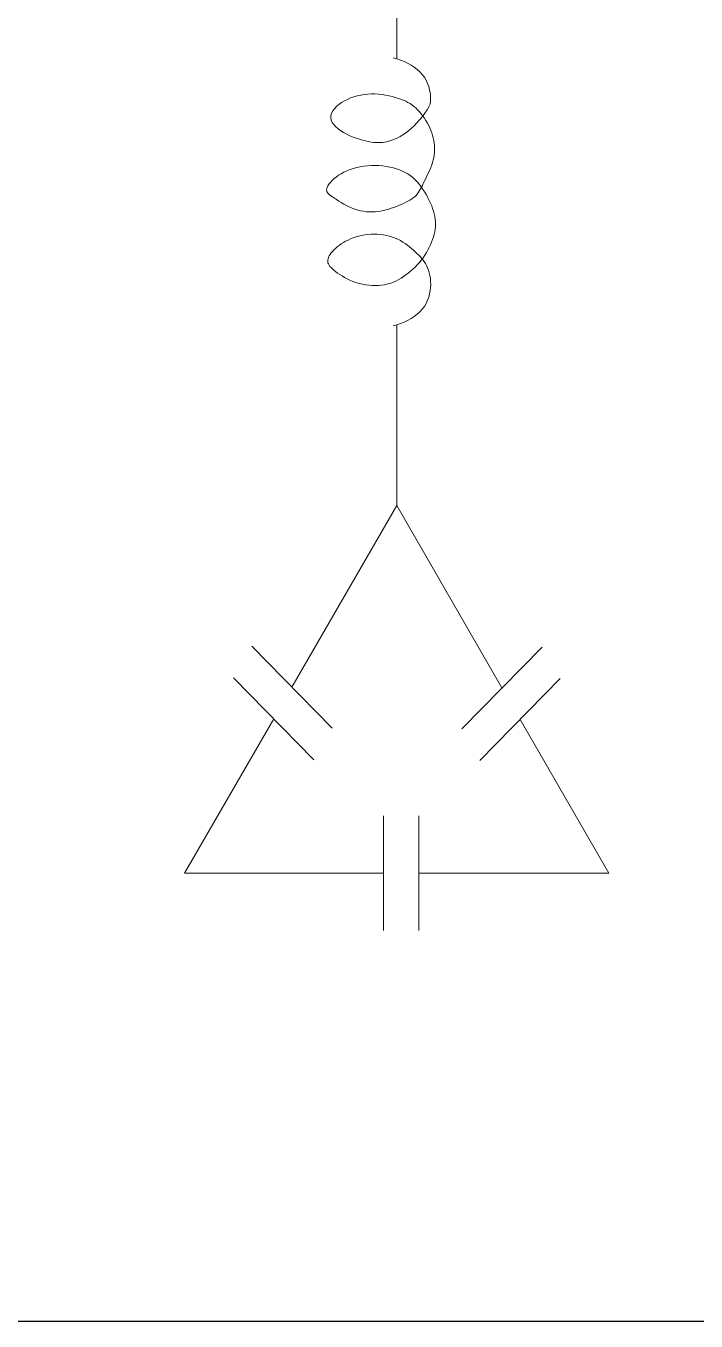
# Model space of a CAD drawing. Extents: x -5343388 to 7033982, y -486386 to 188356.
# Drawn here: x 345648 to 346600, y -412454 to -410616 of the extents above; entities that cross this region are included whole.
import ezdxf

# ---------------------------------------------------------------- set-up
doc = ezdxf.new("R2010")
doc.units = 0
doc.header["$MEASUREMENT"] = 0
doc.layers.add('wire', color=3, linetype='Continuous')
doc.layers.add('Wire Hatch', color=7, linetype='Continuous', lineweight=15)

msp = doc.modelspace()

# ---------------------------------------------------------------- linework, layer by layer
at = {"layer": 'wire'}
msp.add_line((336764.14967, -412453.57823), (348410.2823, -412453.57823), dxfattribs=at)
at = {"layer": 'Wire Hatch'}
for p, q in [((346174.7489, -410662.74337), (346174.7489, -410413.68431)), ((346174.7489, -410662.74337), (346169.51689, -410661.19329)), ((346179.9948, -410664.54937), (346174.7489, -410662.74337)), ((346185.18353, -410666.61799), (346179.9948, -410664.54937)), ((346190.24402, -410668.9559), (346185.18353, -410666.61799)), ((346195.1052, -410671.56977), (346190.24402, -410668.9559)), ((346199.69603, -410674.46629), (346195.1052, -410671.56977)), ((346203.94544, -410677.65212), (346199.69603, -410674.46629)), ((346207.78236, -410681.13394), (346203.94544, -410677.65212)), ((346211.15084, -410684.90917), (346207.78236, -410681.13394)), ((346214.05538, -410688.9381), (346211.15084, -410684.90917)), ((346216.51559, -410693.17178), (346214.05538, -410688.9381)), ((346218.55105, -410697.56124), (346216.51559, -410693.17178)), ((346220.18139, -410702.05753), (346218.55105, -410697.56124)), ((346221.42619, -410706.61169), (346220.18139, -410702.05753)), ((346100.58328, -410722.38414), (346104.86604, -410720.16827)), ((346104.86604, -410720.16827), (346109.33503, -410718.22391)), ((346109.33503, -410718.22391), (346113.96738, -410716.55551)), ((346113.96738, -410716.55551), (346118.74021, -410715.16753)), ((346118.74021, -410715.16753), (346123.63067, -410714.06441)), ((346123.63067, -410714.06441), (346128.61588, -410713.25061)), ((346128.61588, -410713.25061), (346133.67296, -410712.73058)), ((346133.67296, -410712.73058), (346138.77905, -410712.50877)), ((346138.77905, -410712.50877), (346143.90801, -410712.58333)), ((346143.90801, -410712.58333), (346149.02064, -410712.92717)), ((346149.02064, -410712.92717), (346154.07446, -410713.50692)), ((346154.07446, -410713.50692), (346159.02699, -410714.28919)), ((346159.02699, -410714.28919), (346163.83577, -410715.2406)), ((346163.83577, -410715.2406), (346168.45831, -410716.32776)), ((346168.45831, -410716.32776), (346172.85216, -410717.5173)), ((346172.85216, -410717.5173), (346176.97482, -410718.77583)), ((346176.97482, -410718.77583), (346180.7969, -410720.07999)), ((346180.7969, -410720.07999), (346184.34127, -410721.44646)), ((346184.34127, -410721.44646), (346187.64387, -410722.90195)), ((346222.30507, -410711.17474), (346221.42619, -410706.61169)), ((346222.30507, -410711.17474), (346222.57596, -410713.33528)), ((346222.57596, -410713.33528), (346222.76979, -410715.07153)), ((346222.78099, -410721.45845), (346222.59438, -410723.83684)), ((346222.76979, -410715.07153), (346222.88689, -410716.56774)), ((346222.89216, -410719.57696), (346222.78099, -410721.45845)), ((346222.88689, -410716.56774), (346222.92757, -410718.00813)), ((346222.92757, -410718.00813), (346222.89216, -410719.57696)), ((346082.35382, -410739.93628), (346084.08026, -410736.68851)), ((346084.08026, -410736.68851), (346086.44619, -410733.51949)), ((346086.44619, -410733.51949), (346089.36554, -410730.46688)), ((346089.36554, -410730.46688), (346092.75222, -410727.56835)), ((346092.75222, -410727.56835), (346096.52016, -410724.86155)), ((346096.52016, -410724.86155), (346100.58328, -410722.38414)), ((346187.64387, -410722.90195), (346190.74063, -410724.47316)), ((346190.74063, -410724.47316), (346193.6675, -410726.18681)), ((346193.6675, -410726.18681), (346196.46041, -410728.0696)), ((346196.46041, -410728.0696), (346199.15531, -410730.14824)), ((346199.15531, -410730.14824), (346201.78813, -410732.44942)), ((346201.78813, -410732.44942), (346204.38556, -410734.9906)), ((346204.38556, -410734.9906), (346206.93724, -410737.75209)), ((346206.93724, -410737.75209), (346209.42358, -410740.70499)), ((346214.79003, -410739.7448), (346211.31732, -410744.38176)), ((346217.88843, -410735.12707), (346214.79003, -410739.7448)), ((346220.52805, -410730.6108), (346217.88843, -410735.12707)), ((346222.33264, -410726.89637), (346220.52805, -410730.6108)), ((346222.59438, -410723.83684), (346222.33264, -410726.89637)), ((346081.16373, -410746.51739), (346081.35295, -410743.22512)), ((346081.84211, -410749.77773), (346081.16373, -410746.51739)), ((346081.35295, -410743.22512), (346082.35382, -410739.93628)), ((346083.3235, -410752.98003), (346081.84211, -410749.77773)), ((346085.51317, -410756.1005), (346083.3235, -410752.98003)), ((346088.3164, -410759.11536), (346085.51317, -410756.1005)), ((346199.49794, -410757.58562), (346195.37261, -410761.47709)), ((346203.58681, -410753.38442), (346199.49794, -410757.58562)), ((346207.55476, -410748.95571), (346203.58681, -410753.38442)), ((346211.31732, -410744.38176), (346207.55476, -410748.95571)), ((346209.42358, -410740.70499), (346211.82497, -410743.82034)), ((346211.82497, -410743.82034), (346214.12182, -410747.06923)), ((346214.12182, -410747.06923), (346216.29451, -410750.42272)), ((346216.29451, -410750.42272), (346218.32344, -410753.85187)), ((346218.32344, -410753.85187), (346220.18901, -410757.32776)), ((346220.18901, -410757.32776), (346221.87462, -410760.82554)), ((346091.63847, -410762.00081), (346088.3164, -410759.11536)), ((346095.38465, -410764.73306), (346091.63847, -410762.00081)), ((346099.46023, -410767.28832), (346095.38465, -410764.73306)), ((346103.77047, -410769.6428), (346099.46023, -410767.28832)), ((346108.22713, -410771.77728), (346103.77047, -410769.6428)), ((346112.76787, -410773.69076), (346108.22713, -410771.77728)), ((346117.33681, -410775.38686), (346112.76787, -410773.69076)), ((346121.87807, -410776.86914), (346117.33681, -410775.38686)), ((346172.80451, -410776.28664), (346169.49277, -410777.57864)), ((346176.24372, -410774.72616), (346172.80451, -410776.28664)), ((346179.81141, -410772.85607), (346176.24372, -410774.72616)), ((346183.50856, -410770.63521), (346179.81141, -410772.85607)), ((346187.33619, -410768.02244), (346183.50856, -410770.63521)), ((346191.29529, -410764.97659), (346187.33619, -410768.02244)), ((346195.37261, -410761.47709), (346191.29529, -410764.97659)), ((346221.87462, -410760.82554), (346223.37562, -410764.33666)), ((346223.37562, -410764.33666), (346224.6904, -410767.85669)), ((346224.6904, -410767.85669), (346225.81731, -410771.38117)), ((346225.81731, -410771.38117), (346226.75473, -410774.90565)), ((346226.75473, -410774.90565), (346227.50101, -410778.42568)), ((346126.33579, -410778.14121), (346121.87807, -410776.86914)), ((346130.65409, -410779.20665), (346126.33579, -410778.14121)), ((346134.77711, -410780.06904), (346130.65409, -410779.20665)), ((346138.64895, -410780.73198), (346134.77711, -410780.06904)), ((346142.23207, -410781.19951), (346138.64895, -410780.73198)), ((346145.56208, -410781.47753), (346142.23207, -410781.19951)), ((346148.69294, -410781.57239), (346145.56208, -410781.47753)), ((346151.67858, -410781.49046), (346148.69294, -410781.57239)), ((346154.57293, -410781.23808), (346151.67858, -410781.49046)), ((346157.42995, -410780.82161), (346154.57293, -410781.23808)), ((346160.30356, -410780.24741), (346157.42995, -410780.82161)), ((346163.2477, -410779.52184), (346160.30356, -410780.24741)), ((346166.3075, -410778.64332), (346163.2477, -410779.52184)), ((346169.49277, -410777.57864), (346166.3075, -410778.64332)), ((346227.50101, -410778.42568), (346228.05453, -410781.93681)), ((346228.05453, -410781.93681), (346228.41365, -410785.43458)), ((346228.54869, -410792.38414), (346228.33033, -410795.84334)), ((346228.41365, -410785.43458), (346228.57755, -410788.91604)), ((346228.57755, -410788.91604), (346228.54869, -410792.38414)), ((346224.51043, -410813.16159), (346223.22914, -410816.65602)), ((346225.62727, -410809.68013), (346224.51043, -410813.16159)), ((346226.57095, -410806.21203), (346225.62727, -410809.68013)), ((346227.33819, -410802.75283), (346226.57095, -410806.21203)), ((346227.92575, -410799.29808), (346227.33819, -410802.75283)), ((346228.33033, -410795.84334), (346227.92575, -410799.29808)), ((346085.72187, -410832.86782), (346088.81292, -410830.38006)), ((346088.81292, -410830.38006), (346092.21925, -410827.97464)), ((346092.21925, -410827.97464), (346095.91445, -410825.69015)), ((346095.91445, -410825.69015), (346099.87757, -410823.55031)), ((346099.87757, -410823.55031), (346104.08899, -410821.57516)), ((346104.08899, -410821.57516), (346108.52912, -410819.78473)), ((346108.52912, -410819.78473), (346113.17835, -410818.19905)), ((346113.17835, -410818.19905), (346118.01707, -410816.83814)), ((346118.01707, -410816.83814), (346123.02569, -410815.72205)), ((346123.02569, -410815.72205), (346128.1846, -410814.87078)), ((346128.1846, -410814.87078), (346133.4693, -410814.2992)), ((346133.4693, -410814.2992), (346138.83568, -410814.00135)), ((346138.83568, -410814.00135), (346144.23473, -410813.96611)), ((346144.23473, -410813.96611), (346149.61745, -410814.18236)), ((346149.61745, -410814.18236), (346154.93482, -410814.63896)), ((346154.93482, -410814.63896), (346160.13784, -410815.32479)), ((346160.13784, -410815.32479), (346165.1775, -410816.22872)), ((346165.1775, -410816.22872), (346170.00479, -410817.33963)), ((346170.00479, -410817.33963), (346174.58159, -410818.64972)), ((346174.58159, -410818.64972), (346178.91336, -410820.16455)), ((346178.91336, -410820.16455), (346183.01642, -410821.89304)), ((346183.01642, -410821.89304), (346186.90711, -410823.84408)), ((346186.90711, -410823.84408), (346190.60178, -410826.02657)), ((346190.60178, -410826.02657), (346194.11674, -410828.44942)), ((346194.11674, -410828.44942), (346197.46834, -410831.12152)), ((346197.46834, -410831.12152), (346200.67292, -410834.05179)), ((346217.12383, -410830.32219), (346215.53216, -410833.53844)), ((346218.7253, -410827.00135), (346217.12383, -410830.32219)), ((346220.30064, -410823.60038), (346218.7253, -410827.00135)), ((346221.8139, -410820.14378), (346220.30064, -410823.60038)), ((346223.22914, -410816.65602), (346221.8139, -410820.14378)), ((346075.23606, -410849.05105), (346075.35177, -410847.15565)), ((346075.60226, -410850.78176), (346075.23606, -410849.05105)), ((346075.35177, -410847.15565), (346075.96791, -410845.06181)), ((346075.96791, -410845.06181), (346077.06596, -410842.7966)), ((346077.06596, -410842.7966), (346078.61816, -410840.40231)), ((346078.61816, -410840.40231), (346080.59672, -410837.92123)), ((346080.59672, -410837.92123), (346082.97388, -410835.39563)), ((346082.97388, -410835.39563), (346085.72187, -410832.86782)), ((346200.67292, -410834.05179), (346203.74301, -410837.24096)), ((346203.74301, -410837.24096), (346206.67586, -410840.65713)), ((346207.29445, -410849.67197), (346205.91406, -410851.8552)), ((346206.67586, -410840.65713), (346209.46497, -410844.26025)), ((346208.59643, -410847.36411), (346207.29445, -410849.67197)), ((346209.86901, -410844.91826), (346208.59643, -410847.36411)), ((346209.46497, -410844.26025), (346212.10378, -410848.01025)), ((346211.16119, -410842.32108), (346209.86901, -410844.91826)), ((346212.52198, -410839.55921), (346211.16119, -410842.32108)), ((346212.10378, -410848.01025), (346214.58576, -410851.86707)), ((346213.98623, -410836.6256), (346212.52198, -410839.55921)), ((346215.53216, -410833.53844), (346213.98623, -410836.6256)), ((346076.4226, -410852.39675), (346075.60226, -410850.78176)), ((346077.66931, -410853.94497), (346076.4226, -410852.39675)), ((346079.31462, -410855.47538), (346077.66931, -410853.94497)), ((346081.33075, -410857.03695), (346079.31462, -410855.47538)), ((346083.68994, -410858.67864), (346081.33075, -410857.03695)), ((346086.36442, -410860.44942), (346083.68994, -410858.67864)), ((346089.32559, -410862.38042), (346086.36442, -410860.44942)), ((346092.54161, -410864.43161), (346089.32559, -410862.38042)), ((346095.9798, -410866.54511), (346092.54161, -410864.43161)), ((346099.60748, -410868.66307), (346095.9798, -410866.54511)), ((346184.52206, -410867.77879), (346181.2181, -410869.26173)), ((346187.69859, -410866.25134), (346184.52206, -410867.77879)), ((346190.72321, -410864.67494), (346187.69859, -410866.25134)), ((346193.57139, -410863.04511), (346190.72321, -410864.67494)), ((346196.21864, -410861.35743), (346193.57139, -410863.04511)), ((346198.64045, -410859.60743), (346196.21864, -410861.35743)), ((346200.81233, -410857.79066), (346198.64045, -410859.60743)), ((346202.72201, -410855.9012), (346200.81233, -410857.79066)), ((346204.40625, -410853.92716), (346202.72201, -410855.9012)), ((346205.91406, -410851.8552), (346204.40625, -410853.92716)), ((346214.58576, -410851.86707), (346216.90438, -410855.79066)), ((346216.90438, -410855.79066), (346219.05311, -410859.74096)), ((346219.05311, -410859.74096), (346221.02541, -410863.6779)), ((346221.02541, -410863.6779), (346222.81475, -410867.56885)), ((346222.81475, -410867.56885), (346224.41459, -410871.41084)), ((346103.39199, -410870.72761), (346099.60748, -410868.66307)), ((346107.30065, -410872.68087), (346103.39199, -410870.72761)), ((346111.30079, -410874.46499), (346107.30065, -410872.68087)), ((346115.35975, -410876.02212), (346111.30079, -410874.46499)), ((346119.44865, -410877.30587), (346115.35975, -410876.02212)), ((346123.55389, -410878.31588), (346119.44865, -410877.30587)), ((346127.66566, -410879.06329), (346123.55389, -410878.31588)), ((346131.77417, -410879.55921), (346127.66566, -410879.06329)), ((346135.86961, -410879.81477), (346131.77417, -410879.55921)), ((346139.94218, -410879.84111), (346135.86961, -410879.81477)), ((346143.98207, -410879.64934), (346139.94218, -410879.84111)), ((346147.97949, -410879.2506), (346143.98207, -410879.64934)), ((346151.92573, -410878.6575), (346147.97949, -410879.2506)), ((346155.81642, -410877.88858), (346151.92573, -410878.6575)), ((346159.6483, -410876.96388), (346155.81642, -410877.88858)), ((346163.41811, -410875.90342), (346159.6483, -410876.96388)), ((346167.12257, -410874.72723), (346163.41811, -410875.90342)), ((346170.75842, -410873.45535), (346167.12257, -410874.72723)), ((346174.3224, -410872.1078), (346170.75842, -410873.45535)), ((346177.81122, -410870.70461), (346174.3224, -410872.1078)), ((346181.2181, -410869.26173), (346177.81122, -410870.70461)), ((346224.41459, -410871.41084), (346225.8184, -410875.20832)), ((346225.8184, -410875.20832), (346227.01964, -410878.96574)), ((346227.01964, -410878.96574), (346228.01178, -410882.68755)), ((346228.01178, -410882.68755), (346228.78829, -410886.3782)), ((346228.78829, -410886.3782), (346229.34262, -410890.04214)), ((346229.26639, -410904.5299), (346228.69245, -410908.14081)), ((346229.62469, -410900.92122), (346229.26639, -410904.5299)), ((346229.34262, -410890.04214), (346229.66825, -410893.68384)), ((346229.76082, -410897.30809), (346229.62469, -410900.92122)), ((346229.66825, -410893.68384), (346229.76082, -410897.30809)), ((346095.94821, -410925.39897), (346099.02483, -410923.44348)), ((346099.02483, -410923.44348), (346102.29094, -410921.57701)), ((346102.29094, -410921.57701), (346105.74002, -410919.81736)), ((346105.74002, -410919.81736), (346109.36552, -410918.18235)), ((346109.36552, -410918.18235), (346113.15874, -410916.68903)), ((346113.15874, -410916.68903), (346117.10226, -410915.35149)), ((346117.10226, -410915.35149), (346121.17646, -410914.18309)), ((346121.17646, -410914.18309), (346125.36174, -410913.19719)), ((346125.36174, -410913.19719), (346129.63851, -410912.40713)), ((346129.63851, -410912.40713), (346133.98716, -410911.82627)), ((346133.98716, -410911.82627), (346138.38808, -410911.46796)), ((346138.38808, -410911.46796), (346142.82167, -410911.34556)), ((346142.82167, -410911.34556), (346147.26724, -410911.46907)), ((346147.26724, -410911.46907), (346151.69975, -410911.83517)), ((346151.69975, -410911.83517), (346156.09304, -410912.43717)), ((346156.09304, -410912.43717), (346160.421, -410913.2684)), ((346160.421, -410913.2684), (346164.65747, -410914.32219)), ((346164.65747, -410914.32219), (346168.77632, -410915.59185)), ((346168.77632, -410915.59185), (346172.75142, -410917.0707)), ((346172.75142, -410917.0707), (346176.55662, -410918.75208)), ((346176.55662, -410918.75208), (346180.17205, -410920.62486)), ((346180.17205, -410920.62486), (346183.60288, -410922.66009)), ((346183.60288, -410922.66009), (346186.86056, -410924.82441)), ((346224.37103, -410922.74021), (346222.81611, -410926.45794)), ((346225.74217, -410919.05364), (346224.37103, -410922.74021)), ((346226.9238, -410915.396), (346225.74217, -410919.05364)), ((346227.90941, -410911.76061), (346226.9238, -410915.396)), ((346228.69245, -410908.14081), (346227.90941, -410911.76061)), ((346079.02846, -410942.20609), (346080.30349, -410940.12448)), ((346080.30349, -410940.12448), (346081.84479, -410938.01618)), ((346081.84479, -410938.01618), (346083.63767, -410935.89006)), ((346083.63767, -410935.89006), (346085.66742, -410933.75505)), ((346085.66742, -410933.75505), (346087.9207, -410931.62152)), ((346087.9207, -410931.62152), (346090.38961, -410929.50579)), ((346090.38961, -410929.50579), (346093.06763, -410927.42567)), ((346093.06763, -410927.42567), (346095.94821, -410925.39897)), ((346186.86056, -410924.82441), (346189.9565, -410927.08443)), ((346189.9565, -410927.08443), (346192.90216, -410929.40676)), ((346192.90216, -410929.40676), (346195.70896, -410931.75802)), ((346195.70896, -410931.75802), (346198.38833, -410934.10483)), ((346198.38833, -410934.10483), (346200.95173, -410936.4138)), ((346200.95173, -410936.4138), (346203.40785, -410938.66417)), ((346203.40785, -410938.66417), (346205.75451, -410940.88561)), ((346205.75451, -410940.88561), (346207.98683, -410943.1204)), ((346214.79949, -410941.28435), (346212.35426, -410944.87968)), ((346217.06992, -410937.62449), (346214.79949, -410941.28435)), ((346219.16393, -410933.92011), (346217.06992, -410937.62449)), ((346221.07987, -410930.19125), (346219.16393, -410933.92011)), ((346222.81611, -410926.45794), (346221.07987, -410930.19125)), ((346076.88518, -410950.08739), (346076.94807, -410948.20164)), ((346077.15853, -410951.90713), (346076.88518, -410950.08739)), ((346076.94807, -410948.20164), (346077.33605, -410946.25356)), ((346077.76514, -410953.6779), (346077.15853, -410951.90713)), ((346077.33605, -410946.25356), (346078.03442, -410944.25208)), ((346078.69848, -410955.42196), (346077.76514, -410953.6779)), ((346078.03442, -410944.25208), (346079.02846, -410942.20609)), ((346079.95199, -410957.16158), (346078.69848, -410955.42196)), ((346081.51916, -410958.91899), (346079.95199, -410957.16158)), ((346083.39344, -410960.71647), (346081.51916, -410958.91899)), ((346200.89509, -410958.22982), (346197.68834, -410961.23724)), ((346203.99077, -410955.07997), (346200.89509, -410958.22982)), ((346206.94595, -410951.79659), (346203.99077, -410955.07997)), ((346209.73587, -410948.39043), (346206.94595, -410951.79659)), ((346207.98683, -410943.1204), (346210.09989, -410945.41083)), ((346212.35426, -410944.87968), (346209.73587, -410948.39043)), ((346210.09989, -410945.41083), (346212.0888, -410947.79919)), ((346212.0888, -410947.79919), (346213.94866, -410950.32775)), ((346213.94866, -410950.32775), (346215.67455, -410953.0388)), ((346215.67455, -410953.0388), (346217.2616, -410955.97463)), ((346217.2616, -410955.97463), (346218.70189, -410959.16677)), ((346218.70189, -410959.16677), (346219.97555, -410962.60371)), ((346085.56831, -410962.57626), (346083.39344, -410960.71647)), ((346088.03723, -410964.52063), (346085.56831, -410962.57626)), ((346090.7923, -410966.56068), (346088.03723, -410964.52063)), ((346093.82018, -410968.66306), (346090.7923, -410966.56068)), ((346097.10616, -410970.78324), (346093.82018, -410968.66306)), ((346100.63556, -410972.87671), (346097.10616, -410970.78324)), ((346104.39366, -410974.89896), (346100.63556, -410972.87671)), ((346108.36576, -410976.80549), (346104.39366, -410974.89896)), ((346112.53716, -410978.55178), (346108.36576, -410976.80549)), ((346116.89316, -410980.09332), (346112.53716, -410978.55178)), ((346174.50699, -410977.56217), (346171.24769, -410979.13079)), ((346177.74996, -410975.79325), (346174.50699, -410977.56217)), ((346181.01744, -410973.82626), (346177.74996, -410975.79325)), ((346184.33855, -410971.66454), (346181.01744, -410973.82626)), ((346187.6956, -410969.31588), (346184.33855, -410971.66454)), ((346191.05918, -410966.78917), (346187.6956, -410969.31588)), ((346194.3999, -410964.09333), (346191.05918, -410966.78917)), ((346197.68834, -410961.23724), (346194.3999, -410964.09333)), ((346219.97555, -410962.60371), (346221.05972, -410966.26321)), ((346221.05972, -410966.26321), (346221.93152, -410970.123)), ((346221.93152, -410970.123), (346222.56808, -410974.16083)), ((346222.56808, -410974.16083), (346222.94653, -410978.35445)), ((346222.94653, -410978.35445), (346223.044, -410982.6816)), ((346121.41251, -410981.39377), (346116.89316, -410980.09332)), ((346126.04785, -410982.44941), (346121.41251, -410981.39377)), ((346130.74527, -410983.26469), (346126.04785, -410982.44941)), ((346135.45086, -410983.84407), (346130.74527, -410983.26469)), ((346140.11071, -410984.19199), (346135.45086, -410983.84407)), ((346144.67091, -410984.31291), (346140.11071, -410984.19199)), ((346149.07754, -410984.21128), (346144.67091, -410984.31291)), ((346153.27672, -410983.89154), (346149.07754, -410984.21128)), ((346157.2303, -410983.35779), (346153.27672, -410983.89154)), ((346160.96335, -410982.61261), (346157.2303, -410983.35779)), ((346164.51671, -410981.65824), (346160.96335, -410982.61261)), ((346167.93121, -410980.49689), (346164.51671, -410981.65824)), ((346171.24769, -410979.13079), (346167.93121, -410980.49689)), ((346221.42619, -410996.20608), (346220.18139, -411000.76024)), ((346222.30507, -410991.64303), (346221.42619, -410996.20608)), ((346222.83762, -410987.12003), (346222.30507, -410991.64303)), ((346223.044, -410982.6816), (346222.83762, -410987.12003)), ((346214.05538, -411013.87967), (346211.15084, -411017.9086)), ((346216.51559, -411009.64599), (346214.05538, -411013.87967)), ((346218.55105, -411005.25653), (346216.51559, -411009.64599)), ((346220.18139, -411000.76024), (346218.55105, -411005.25653)), ((346190.24402, -411033.86187), (346185.18353, -411036.19978)), ((346195.1052, -411031.248), (346190.24402, -411033.86187)), ((346199.69603, -411028.35148), (346195.1052, -411031.248)), ((346203.94544, -411025.16565), (346199.69603, -411028.35148)), ((346207.78236, -411021.68383), (346203.94544, -411025.16565)), ((346211.15084, -411017.9086), (346207.78236, -411021.68383)), ((346174.7489, -411040.0744), (346169.51689, -411041.62448)), ((346179.9948, -411038.2684), (346174.7489, -411040.0744)), ((346174.7489, -411040.0744), (346174.7489, -411296.51849)), ((346185.18353, -411036.19978), (346179.9948, -411038.2684)), ((345969.01625, -411496.0073), (346082.9927, -411612.29548)), ((346381.15961, -411497.18172), (346267.18315, -411613.4699)), ((345943.17652, -411540.76302), (346057.15298, -411657.05121)), ((346406.99934, -411541.93744), (346293.02288, -411658.22562)), ((346156.22248, -411736.53986), (346156.22248, -411899.45781)), ((346206.00687, -411736.53986), (346206.00687, -411899.45781))]:
    msp.add_line(p, q, dxfattribs=at)
for points in [[(346324.17138, -411555.32581), (346174.7489, -411296.51849), (346026.00447, -411554.15139)], [(346000.16475, -411598.90712), (345873.67208, -411817.99884), (346156.22248, -411817.99884)], [(346475.82572, -411817.99884), (346350.01111, -411600.08153)], [(346206.00687, -411817.99884), (346475.82572, -411817.99884)]]:
    msp.add_lwpolyline(points, dxfattribs=at)

doc.saveas('drawing.dxf')
